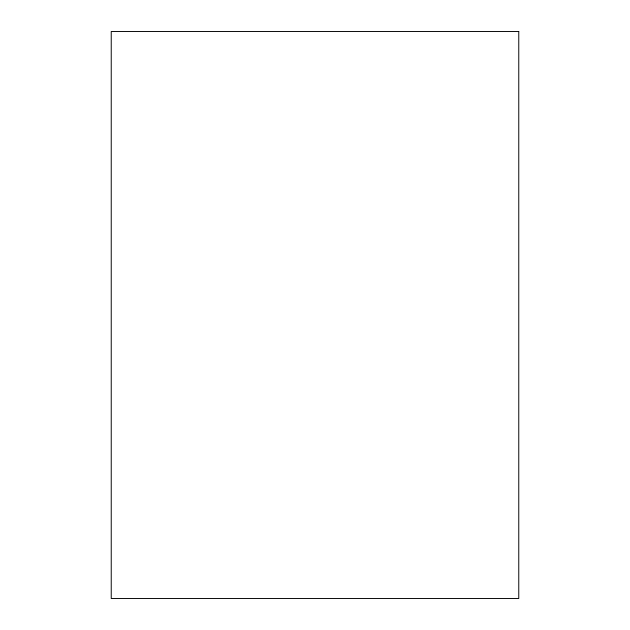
<?xml version="1.0" encoding="UTF-8"?>
<svg xmlns="http://www.w3.org/2000/svg" width="630" height="630" viewBox="0 0 630 630"><rect width="100%" height="100%" fill="white"/><g stroke="black" fill="none" stroke-linecap="round" stroke-linejoin="round"><path stroke-width="0.94" d="M518.766 31.5L111.234 31.5L111.234 598.5L518.766 598.5L518.766 31.5"/></g></svg>
